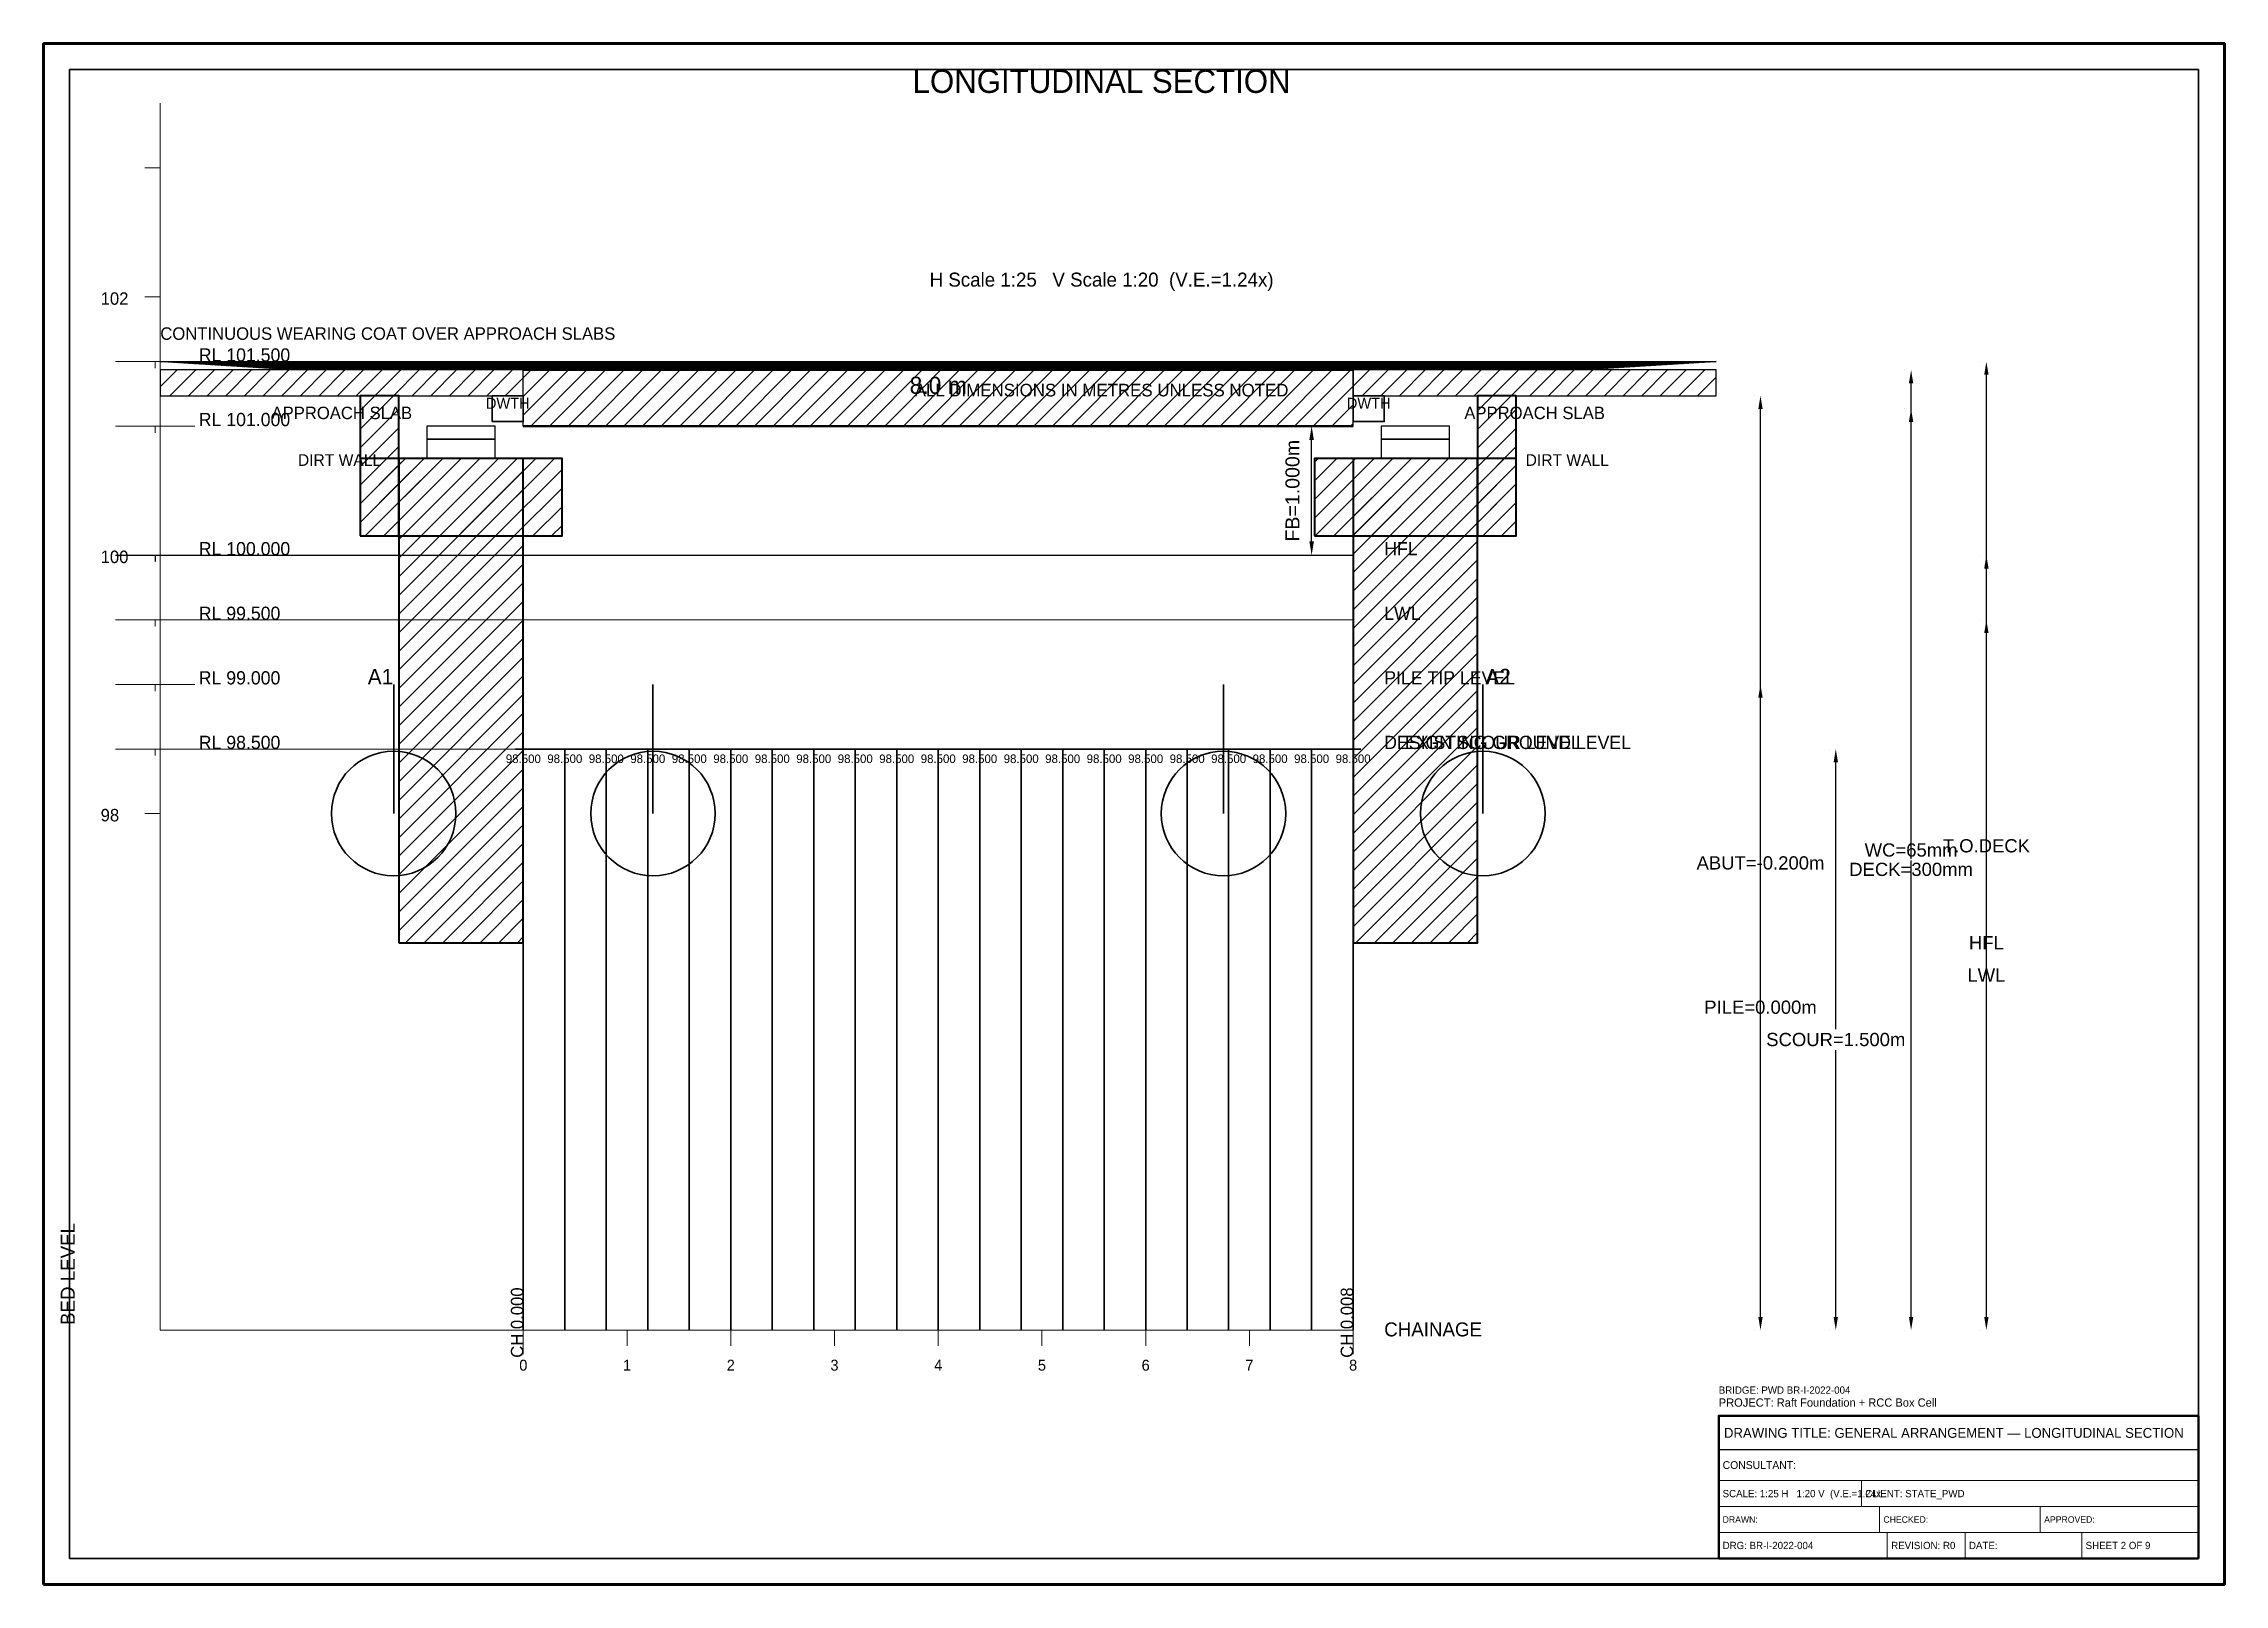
# Model space of a CAD drawing. Header units: metres. Extents: x 0 to 841, y 0 to 594.
import ezdxf
from ezdxf.enums import TextEntityAlignment as Align

# ---------------------------------------------------------------- set-up
doc = ezdxf.new("R2010")
doc.units = ezdxf.units.M
doc.linetypes.add('DASHED', pattern=[0.5, 0.375, -0.125])
doc.linetypes.add('DASHED2', pattern=[0.25, 0.1875, -0.0625])
for name, color, linetype, lineweight in [('ABUT-PROF', 4, 'Continuous', 50), ('BORDER-INNER', 7, 'Continuous', 35), ('BORDER-OUTER', 7, 'Continuous', 70), ('CIVIL-CHAINAGE', 7, 'Continuous', 18), ('CIVIL-GROUND', 3, 'Continuous', 35), ('CIVIL-HFL', 5, 'DASHED', 25), ('CIVIL-LWL', 4, 'DASHED', 18), ('CIVIL-ROAD', 7, 'Continuous', 25), ('CIVIL-SCOUR', 1, 'DASHED2', 18), ('DIM-CHAINAGE', 3, 'Continuous', 18), ('DIM-LEVEL', 3, 'Continuous', 18), ('DIM-LINEAR', 3, 'Continuous', 18), ('FOUND-PILE', 4, 'Continuous', 35), ('STRUC-HATCHING', 8, 'Continuous', 18), ('SUB-ABUT', 3, 'Continuous', 35), ('SUB-BEARING', 5, 'Continuous', 25), ('SUB-DIRT-WALL', 3, 'Continuous', 35), ('SUPER-DECK', 2, 'Continuous', 50), ('SUPER-WEARING', 8, 'Continuous', 25), ('TEXT-GENERAL', 7, 'Continuous', 18), ('TEXT-HEADER', 7, 'Continuous', 25), ('TEXT-LEVEL', 5, 'Continuous', 18), ('TEXT-SPEC', 7, 'Continuous', 13), ('TEXT-TITLE', 7, 'Continuous', 25), ('TITLEBLK-BOX', 7, 'Continuous', 50), ('TITLEBLK-TEXT', 7, 'Continuous', 18)]:
    doc.layers.add(name, color=color, linetype=linetype, lineweight=lineweight)
doc.styles.add('BRIDGE_STD', font='Arial.ttf')
doc.dimstyles.new('pmb100', dxfattribs={"dimtxt": 2.5, "dimasz": 0.9375, "dimexe": 2.5, "dimexo": 2.5, "dimtad": 0, "dimtih": 1, "dimdec": 0, "dimtxsty": 'BRIDGE_STD', "dimcen": 2.5, "dimazin": 3, "dimtfac": 1, "dimtmove": 0, "dimatfit": 3})

msp = doc.modelspace()

# ---------------------------------------------------------------- hatches: boundary and pattern name
at = {"layer": 'STRUC-HATCHING'}
h = msp.add_hatch(dxfattribs=at)
h.set_pattern_fill('ANSI31', scale=1.6)
h.paths.add_polyline_path([(45, 458.23), (185, 458.23), (185, 468.18), (45, 468.18)])
h = msp.add_hatch(dxfattribs=at)
h.set_pattern_fill('ANSI31', scale=1.6)
h.paths.add_polyline_path([(185, 446.53), (505, 446.53), (505, 468.18), (185, 468.18)])
h = msp.add_hatch(dxfattribs=at)
h.set_pattern_fill('ANSI31', scale=1.6)
h.paths.add_polyline_path([(505, 458.23), (645, 458.23), (645, 468.18), (505, 468.18)])
h = msp.add_hatch(dxfattribs=at)
h.set_pattern_fill('ANSI31', scale=1.6)
h.paths.add_polyline_path([(122.06, 404.21), (137, 404.21), (137, 458.23), (122.06, 458.23)])
h = msp.add_hatch(dxfattribs=at)
h.set_pattern_fill('ANSI31', scale=1.6)
h.paths.add_polyline_path([(553, 404.21), (567.94, 404.21), (567.94, 458.23), (553, 458.23)])
h = msp.add_hatch(dxfattribs=at)
h.set_pattern_fill('ANSI31', scale=1.6)
h.paths.add_polyline_path([(122.06, 404.21), (199.94, 404.21), (199.94, 434.08), (122.06, 434.08)])
h = msp.add_hatch(dxfattribs=at)
h.set_pattern_fill('ANSI31', scale=1.6)
h.paths.add_polyline_path([(137, 247.37), (185, 247.37), (185, 434.08), (137, 434.08)])
h = msp.add_hatch(dxfattribs=at)
h.set_pattern_fill('ANSI31', scale=1.6)
h.paths.add_polyline_path([(490.06, 404.21), (567.94, 404.21), (567.94, 434.08), (490.06, 434.08)])
h = msp.add_hatch(dxfattribs=at)
h.set_pattern_fill('ANSI31', scale=1.6)
h.paths.add_polyline_path([(505, 247.37), (553, 247.37), (553, 434.08), (505, 434.08)])
at = {"layer": 'SUPER-WEARING'}
h = msp.add_hatch(dxfattribs=at)
h.set_pattern_fill('SOLID')
h.paths.add_polyline_path([(45, 471.42), (645, 471.42), (593, 468.18), (97, 468.18)])

# ---------------------------------------------------------------- linework, layer by layer
at = {"layer": 'ABUT-PROF', "lineweight": 35}
for points in [[(173, 448.27), (185, 448.27), (185, 458.23), (173, 458.23), (173, 448.27)], [(505, 448.27), (517, 448.27), (517, 458.23), (505, 458.23), (505, 448.27)]]:
    msp.add_lwpolyline(points, dxfattribs=at)
at = {"layer": 'BORDER-INNER'}
msp.add_lwpolyline([(10, 10), (831, 10), (831, 584), (10, 584), (10, 10)], dxfattribs=at)
at = {"layer": 'BORDER-OUTER'}
msp.add_lwpolyline([(0, 0), (841, 0), (841, 594), (0, 594), (0, 0)], dxfattribs=at)
at = {"layer": 'CIVIL-CHAINAGE'}
for p, q in [((45, 98), (505, 98)), ((185, 98), (185, 92)), ((185, 96), (185, 88.8)), ((225, 98), (225, 92)), ((265, 98), (265, 92)), ((305, 98), (305, 92)), ((345, 98), (345, 92)), ((385, 98), (385, 92)), ((425, 98), (425, 92)), ((465, 98), (465, 92)), ((505, 98), (505, 92)), ((505, 96), (505, 88.8))]:
    msp.add_line(p, q, dxfattribs=at)
at = {"layer": 'CIVIL-GROUND', "color": 3}
for p, q in [((182, 322.05), (188, 322.05)), ((198, 322.05), (204, 322.05)), ((214, 322.05), (220, 322.05)), ((230, 322.05), (236, 322.05)), ((246, 322.05), (252, 322.05)), ((262, 322.05), (268, 322.05)), ((278, 322.05), (284, 322.05)), ((294, 322.05), (300, 322.05)), ((310, 322.05), (316, 322.05)), ((326, 322.05), (332, 322.05)), ((342, 322.05), (348, 322.05)), ((358, 322.05), (364, 322.05)), ((374, 322.05), (380, 322.05)), ((390, 322.05), (396, 322.05)), ((406, 322.05), (412, 322.05)), ((422, 322.05), (428, 322.05)), ((438, 322.05), (444, 322.05)), ((454, 322.05), (460, 322.05)), ((470, 322.05), (476, 322.05)), ((486, 322.05), (492, 322.05)), ((502, 322.05), (508, 322.05))]:
    msp.add_line(p, q, dxfattribs=at)
at = {"layer": 'CIVIL-GROUND', "color": 8, "linetype": 'DASHED2'}
for p, q in [((185, 322.05), (185, 98)), ((201, 322.05), (201, 98)), ((217, 322.05), (217, 98)), ((233, 322.05), (233, 98)), ((249, 322.05), (249, 98)), ((265, 322.05), (265, 98)), ((281, 322.05), (281, 98)), ((297, 322.05), (297, 98)), ((313, 322.05), (313, 98)), ((329, 322.05), (329, 98)), ((345, 322.05), (345, 98)), ((361, 322.05), (361, 98)), ((377, 322.05), (377, 98)), ((393, 322.05), (393, 98)), ((409, 322.05), (409, 98)), ((425, 322.05), (425, 98)), ((441, 322.05), (441, 98)), ((457, 322.05), (457, 98)), ((473, 322.05), (473, 98)), ((489, 322.05), (489, 98)), ((505, 322.05), (505, 98))]:
    msp.add_line(p, q, dxfattribs=at)
at = {"layer": 'CIVIL-GROUND', "color": 3}
msp.add_lwpolyline([(185, 322.05), (201, 322.05), (217, 322.05), (233, 322.05), (249, 322.05), (265, 322.05), (281, 322.05), (297, 322.05), (313, 322.05), (329, 322.05), (345, 322.05), (361, 322.05), (377, 322.05), (393, 322.05), (409, 322.05), (425, 322.05), (441, 322.05), (457, 322.05), (473, 322.05), (489, 322.05), (505, 322.05)], dxfattribs=at)
at = {"layer": 'CIVIL-HFL'}
for p, q in [((27.7, 396.74), (58.3, 396.74)), ((43, 396.74), (43, 394.19))]:
    msp.add_line(p, q, dxfattribs=at)
at = {"layer": 'CIVIL-HFL', "color": 5}
msp.add_line((45, 396.74), (505, 396.74), dxfattribs=at)
at = {"layer": 'CIVIL-LWL'}
for p, q in [((27.7, 371.84), (58.3, 371.84)), ((43, 371.84), (43, 369.29))]:
    msp.add_line(p, q, dxfattribs=at)
at = {"layer": 'CIVIL-LWL', "color": 4}
msp.add_line((45, 371.84), (505, 371.84), dxfattribs=at)
at = {"layer": 'CIVIL-ROAD', "lineweight": 25}
for points in [[(45, 458.23), (185, 458.23), (185, 468.18), (45, 468.18), (45, 458.23)], [(505, 458.23), (645, 458.23), (645, 468.18), (505, 468.18), (505, 458.23)]]:
    msp.add_lwpolyline(points, dxfattribs=at)
at = {"layer": 'CIVIL-SCOUR'}
for p, q in [((27.7, 322.05), (58.3, 322.05)), ((43, 322.05), (43, 319.5))]:
    msp.add_line(p, q, dxfattribs=at)
at = {"layer": 'CIVIL-SCOUR', "color": 1}
msp.add_line((45, 322.05), (505, 322.05), dxfattribs=at)
at = {"layer": 'DIM-LEVEL'}
for p, q in [((45, 98), (45, 571)), ((39, 546.11), (45, 546.11)), ((39, 496.32), (45, 496.32)), ((27.7, 471.42), (58.3, 471.42)), ((43, 471.42), (43, 468.87)), ((27.7, 446.53), (58.3, 446.53)), ((39, 446.53), (45, 446.53)), ((43, 446.53), (43, 443.98)), ((33, 396.74), (45, 396.74)), ((27.7, 346.95), (58.3, 346.95)), ((39, 346.95), (45, 346.95)), ((43, 346.95), (43, 344.4)), ((39, 297.16), (45, 297.16))]:
    msp.add_line(p, q, dxfattribs=at)
at = {"layer": 'FOUND-PILE', "lineweight": 35}
for p, q in [((135, 297.16), (135, 346.95)), ((235, 297.16), (235, 346.95)), ((455, 297.16), (455, 346.95)), ((555, 297.16), (555, 346.95))]:
    msp.add_line(p, q, dxfattribs=at)
at = {"layer": 'FOUND-PILE'}
for centre in [(135, 297.16), (235, 297.16), (455, 297.16), (555, 297.16)]:
    msp.add_circle(centre, 24, dxfattribs=at)
at = {"layer": 'SUB-ABUT', "lineweight": 30}
for points in [[(147.8, 434.08), (174.2, 434.08), (174.2, 441.55), (147.8, 441.55), (147.8, 434.08)], [(515.8, 434.08), (542.2, 434.08), (542.2, 441.55), (515.8, 441.55), (515.8, 434.08)]]:
    msp.add_lwpolyline(points, dxfattribs=at)
at = {"layer": 'SUB-ABUT', "lineweight": 40}
for points in [[(122.06, 404.21), (199.94, 404.21), (199.94, 434.08), (122.06, 434.08), (122.06, 404.21)], [(137, 247.37), (185, 247.37), (185, 434.08), (137, 434.08), (137, 247.37)], [(490.06, 404.21), (567.94, 404.21), (567.94, 434.08), (490.06, 434.08), (490.06, 404.21)], [(505, 247.37), (553, 247.37), (553, 434.08), (505, 434.08), (505, 247.37)]]:
    msp.add_lwpolyline(points, dxfattribs=at)
at = {"layer": 'SUB-BEARING', "lineweight": 30}
for points in [[(147.8, 441.55), (174.2, 441.55), (174.2, 446.53), (147.8, 446.53), (147.8, 441.55)], [(515.8, 441.55), (542.2, 441.55), (542.2, 446.53), (515.8, 446.53), (515.8, 441.55)]]:
    msp.add_lwpolyline(points, dxfattribs=at)
at = {"layer": 'SUB-DIRT-WALL', "lineweight": 40}
for points in [[(122.06, 404.21), (137, 404.21), (137, 458.23), (122.06, 458.23), (122.06, 404.21)], [(553, 404.21), (567.94, 404.21), (567.94, 458.23), (553, 458.23), (553, 404.21)]]:
    msp.add_lwpolyline(points, dxfattribs=at)
at = {"layer": 'SUPER-DECK'}
for p, q in [((185, 468.18), (505, 468.18)), ((185, 446.53), (505, 446.53))]:
    msp.add_line(p, q, dxfattribs=at)
at = {"layer": 'SUPER-DECK', "lineweight": 25}
for p, q in [((185, 446.53), (185, 468.18)), ((505, 446.53), (505, 468.18))]:
    msp.add_line(p, q, dxfattribs=at)
at = {"layer": 'SUPER-WEARING', "lineweight": 25}
msp.add_lwpolyline([(45, 471.42), (645, 471.42), (593, 468.18), (97, 468.18), (45, 471.42)], dxfattribs=at)
at = {"layer": 'TITLEBLK-BOX', "lineweight": 50}
msp.add_lwpolyline([(646, 10), (831, 10), (831, 65), (646, 65), (646, 10)], dxfattribs=at)
at = {"layer": 'TITLEBLK-BOX', "lineweight": 30}
msp.add_lwpolyline([(646, 52), (831, 52), (831, 65), (646, 65), (646, 52)], dxfattribs=at)
at = {"layer": 'TITLEBLK-BOX', "lineweight": 18}
for points in [[(646, 40), (831, 40), (831, 52), (646, 52), (646, 40)], [(646, 30), (701, 30), (701, 40), (646, 40), (646, 30)], [(701, 30), (831, 30), (831, 40), (701, 40), (701, 30)], [(646, 20), (708, 20), (708, 30), (646, 30), (646, 20)], [(708, 20), (770, 20), (770, 30), (708, 30), (708, 20)], [(770, 20), (831, 20), (831, 30), (770, 30), (770, 20)], [(646, 10), (711, 10), (711, 20), (646, 20), (646, 10)], [(711, 10), (741, 10), (741, 20), (711, 20), (711, 10)], [(741, 10), (786, 10), (786, 20), (741, 20), (741, 10)], [(786, 10), (831, 10), (831, 20), (786, 20), (786, 10)]]:
    msp.add_lwpolyline(points, dxfattribs=at)

# ---------------------------------------------------------------- texts
at = {"layer": 'CIVIL-GROUND', "color": 3}
msp.add_text('EXISTING GROUND LEVEL', height=5.1, dxfattribs=at).set_placement((525, 322.05))
at = {"layer": 'CIVIL-HFL', "color": 5}
msp.add_text('HFL', height=5.1, dxfattribs=at).set_placement((517, 396.74))
at = {"layer": 'CIVIL-LWL', "color": 4}
msp.add_text('LWL', height=5.1, dxfattribs=at).set_placement((517, 371.84))
at = {"layer": 'CIVIL-SCOUR', "color": 1}
msp.add_text('DESIGN SCOUR LEVEL', height=5.1, dxfattribs=at).set_placement((517, 322.05))
at = {"layer": 'DIM-CHAINAGE'}
for s, p in [('CH 0.000', (185, 87.36)), ('CH 0.008', (505, 87.36))]:
    msp.add_text(s, height=4.8, rotation=90, dxfattribs=at).set_placement(p)
at = {"layer": 'TEXT-GENERAL'}
msp.add_text('8.0 m', height=6.6, dxfattribs=at).set_placement((345, 458.97), align=Align.CENTER)
for s, height, p in [('A1', 6, (125, 346.95)), ('PILE TIP LEVEL', 5.1, (517, 346.95)), ('A2', 6, (556, 346.95))]:
    msp.add_text(s, height=height, dxfattribs=at).set_placement(p)
at = {"layer": 'TEXT-HEADER'}
msp.add_text('LONGITUDINAL SECTION', height=9, dxfattribs=at).set_placement((408, 575), align=Align.CENTER)
at = {"layer": 'TEXT-LEVEL'}
for s, height, p in [('102', 4.8, (22, 493.32)), ('RL 101.500', 5.1, (59.83, 471.42)), ('RL 101.000', 5.1, (59.83, 446.53)), ('100', 4.8, (22, 393.74)), ('RL 100.000', 5.1, (59.83, 396.74)), ('RL 99.500', 5.1, (59.83, 371.84)), ('RL 99.000', 5.1, (59.83, 346.95)), ('RL 98.500', 5.1, (59.83, 322.05)), ('98', 4.8, (22, 294.16)), ('CHAINAGE', 5.4, (517, 95.6))]:
    msp.add_text(s, height=height, dxfattribs=at).set_placement(p)
at = {"layer": 'TEXT-LEVEL', "color": 8}
for p in [(185, 316.65), (201, 316.65), (217, 316.65), (233, 316.65), (249, 316.65), (265, 316.65), (281, 316.65), (297, 316.65), (313, 316.65), (329, 316.65), (345, 316.65), (361, 316.65), (377, 316.65), (393, 316.65), (409, 316.65), (425, 316.65), (441, 316.65), (457, 316.65), (473, 316.65), (489, 316.65), (505, 316.65)]:
    msp.add_text('98.500', height=3.3, dxfattribs=at).set_placement(p, align=Align.CENTER)
at = {"layer": 'TEXT-LEVEL'}
msp.add_text('BED LEVEL', height=5.4, rotation=90, dxfattribs=at).set_placement((12, 100))
for s, p in [('0', (185, 82.4)), ('1', (225, 82.4)), ('2', (265, 82.4)), ('3', (305, 82.4)), ('4', (345, 82.4)), ('5', (385, 82.4)), ('6', (425, 82.4)), ('7', (465, 82.4)), ('8', (505, 82.4))]:
    msp.add_text(s, height=4.2, dxfattribs=at).set_placement(p, align=Align.CENTER)
at = {"layer": 'TEXT-SPEC'}
for s, height, p in [('H Scale 1:25   V Scale 1:20  (V.E.=1.24x)', 5.4, (408, 500.32)), ('APPROACH SLAB', 4.8, (115, 449.23)), ('APPROACH SLAB', 4.8, (575, 449.23))]:
    msp.add_text(s, height=height, dxfattribs=at).set_placement(p, align=Align.CENTER)
at = {"layer": 'TEXT-SPEC', "color": 8}
msp.add_text('CONTINUOUS WEARING COAT OVER APPROACH SLABS', height=4.8, dxfattribs=at).set_placement((45, 479.82))
msp.add_text('ALL DIMENSIONS IN METRES UNLESS NOTED', height=4.86, dxfattribs=at).set_placement((408, 457.99), align=Align.CENTER)
at = {"layer": 'TEXT-SPEC', "color": 4}
for p in [(179, 453.25), (511, 453.25)]:
    msp.add_text('DWTH', height=4.2, dxfattribs=at).set_placement(p, align=Align.CENTER)
at = {"layer": 'TEXT-SPEC'}
for p in [(98.06, 431.22), (571.54, 431.22)]:
    msp.add_text('DIRT WALL', height=4.5, dxfattribs=at).set_placement(p)
at = {"layer": 'TEXT-TITLE'}
for s, height, p in [('PROJECT: Raft Foundation + RCC Box Cell', 3.2, (646, 68.5)), ('DRAWING TITLE: GENERAL ARRANGEMENT — LONGITUDINAL SECTION', 3.8, (648, 56.5))]:
    msp.add_text(s, height=height, dxfattribs=at).set_placement(p)
at = {"layer": 'TITLEBLK-TEXT'}
for s, height, p in [('BRIDGE: PWD BR-I-2022-004', 2.8, (646, 73.5)), ('CONSULTANT: ', 3, (647.5, 44.5)), ('SCALE: 1:25 H   1:20 V  (V.E.=1.24x', 2.8, (647.5, 33.6)), ('CLIENT: STATE_PWD', 2.8, (702.5, 33.6)), ('DRAWN: ', 2.5, (647.5, 23.75)), ('CHECKED: ', 2.5, (709.5, 23.75)), ('APPROVED: ', 2.5, (771.5, 23.75)), ('DRG: BR-I-2022-004', 2.8, (647.5, 13.6)), ('REVISION: R0', 2.8, (712.5, 13.6)), ('DATE: ', 2.8, (742.5, 13.6)), ('SHEET 2 OF 9', 2.8, (787.5, 13.6))]:
    msp.add_text(s, height=height, dxfattribs=at).set_placement(p)

# ---------------------------------------------------------------- dimensions: what is measured, and where the dimension line sits
at = {"layer": 'DIM-LINEAR'}
for base, p1, p2, text, override in [((749.22, 98), (749.22, 98), (749.22, 471.42), 'T.O.DECK', {"dimtxt": 5.1, "dimasz": 5.1, "dimgap": 2.04, "dimclrt": 3}), ((720.18, 98), (720.18, 98), (720.18, 468.18), 'WC=65mm', {"dimtxt": 5.1, "dimasz": 5.1, "dimgap": 2.04, "dimclrt": 3}), ((662.1, 98), (662.1, 98), (662.1, 458.23), 'ABUT=-0.200m', {"dimtxt": 5.1, "dimasz": 5.1, "dimgap": 2.04, "dimclrt": 3}), ((489, 396.74), (409, 396.74), (409, 446.53), 'FB=1.000m', {"dimtxt": 5.4, "dimasz": 5.4, "dimgap": 2.16, "dimclrt": 3}), ((720.18, 98), (720.18, 98), (720.18, 453.25), 'DECK=300mm', {"dimtxt": 5.1, "dimasz": 5.1, "dimgap": 2.04, "dimclrt": 3}), ((749.22, 98), (749.22, 98), (749.22, 396.74), 'HFL', {"dimtxt": 5.1, "dimasz": 5.1, "dimgap": 2.04, "dimclrt": 3}), ((749.22, 98), (749.22, 98), (749.22, 371.84), 'LWL', {"dimtxt": 5.1, "dimasz": 5.1, "dimgap": 2.04, "dimclrt": 3}), ((662.1, 98), (662.1, 98), (662.1, 346.95), 'PILE=0.000m', {"dimtxt": 5.1, "dimasz": 5.1, "dimgap": 2.04, "dimclrt": 3}), ((691.14, 98), (691.14, 98), (691.14, 322.05), 'SCOUR=1.500m', {"dimtxt": 5.1, "dimasz": 5.1, "dimgap": 2.04, "dimclrt": 3})]:
    msp.add_linear_dim(base=base, p1=p1, p2=p2, angle=90, text=text, dimstyle='pmb100', override=override, dxfattribs=at).render()

doc.saveas('drawing.dxf')
